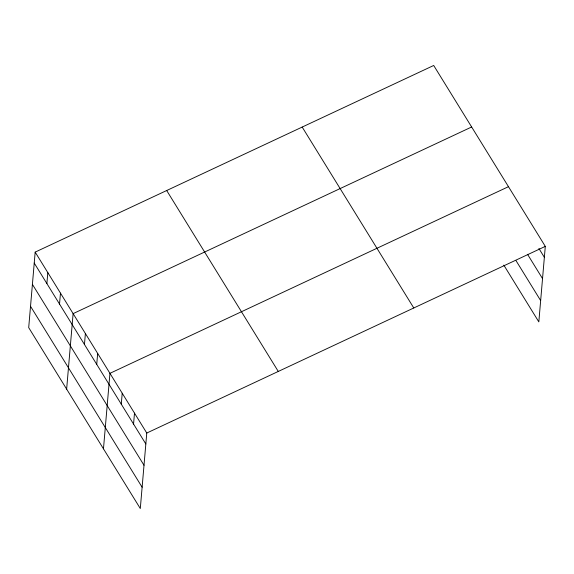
<?xml version="1.0" encoding="UTF-8"?>
<svg xmlns="http://www.w3.org/2000/svg" width="574" height="574" viewBox="0 0 574 574"><rect width="100%" height="100%" fill="white"/><g stroke="black" fill="none" stroke-linecap="round" stroke-linejoin="round"><path stroke-width="0.86" d="M35.172 252.115L28.7 327.618L140.3 508.528L146.772 433.033L35.172 252.115L433.7 65.472L545.3 246.382L538.828 321.885L503.821 265.131M46.881 283.556L47.821 272.621M59.531 304.062L60.471 293.127M66.641 389.129L73.113 313.626L471.649 126.983M84.457 344.465L85.39 333.53M96.733 364.368L97.666 353.426M103.471 448.825L109.943 373.33L508.471 186.679M121.279 404.168L122.219 393.233M133.555 424.071L134.495 413.129M146.772 433.033L545.3 246.382M538.907 248.477L544.36 257.324M527.535 254.304L542.538 278.627M516.105 260.775L540.651 300.575M302.189 127.062L413.782 307.98M166.69 190.525L278.282 371.435M34.232 263.057L145.832 443.967M32.409 284.36L144.009 465.27M30.53 306.308L142.122 487.226"/></g></svg>
